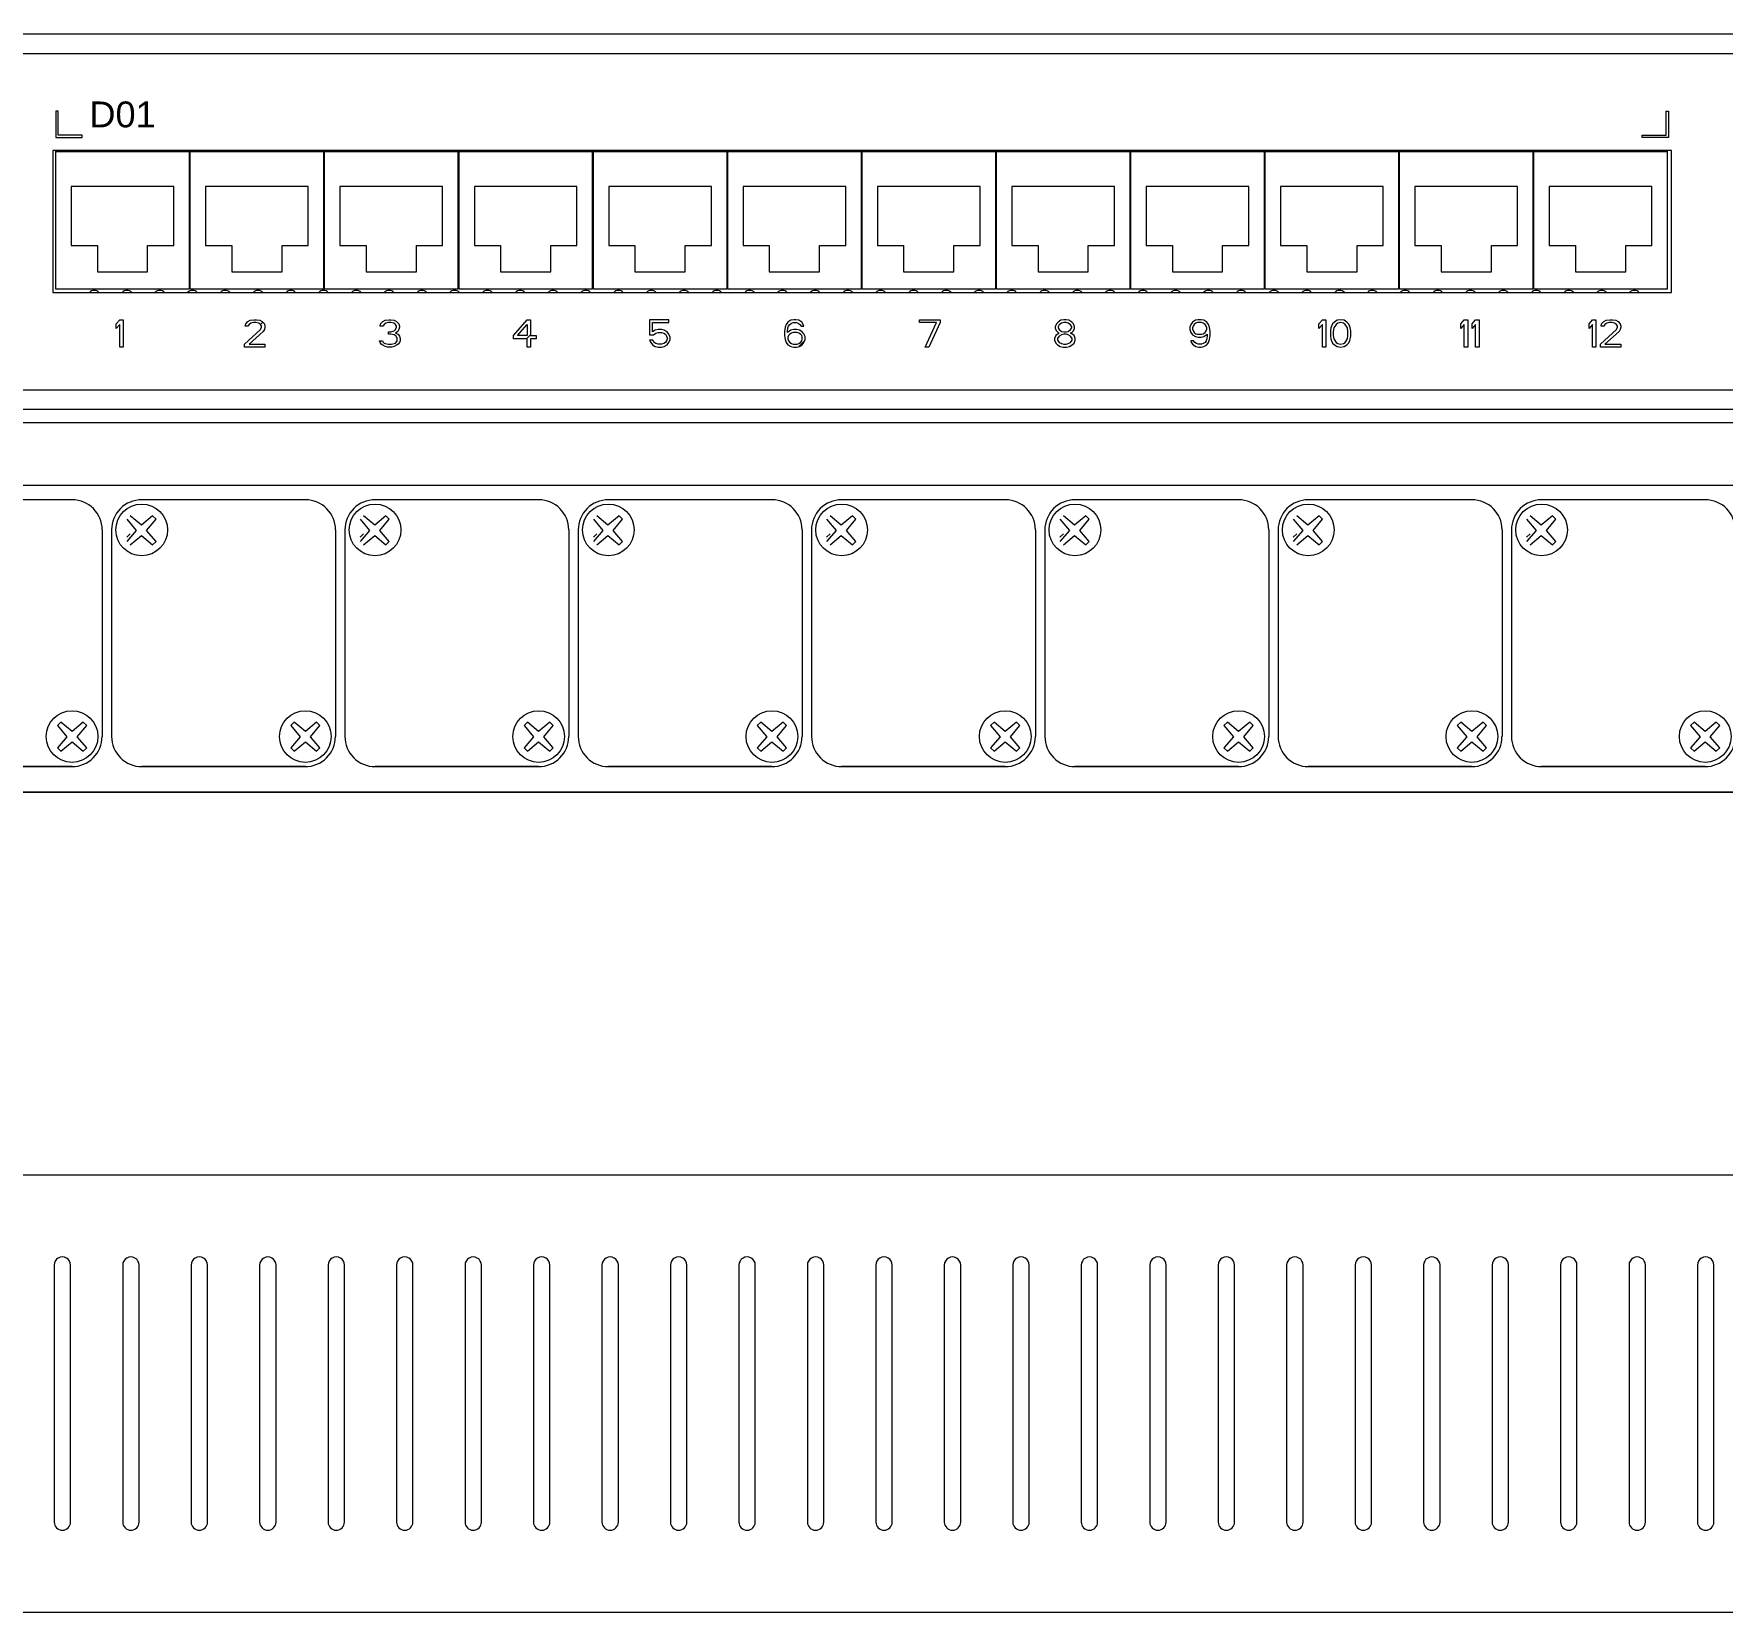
# Model space of a CAD drawing. Header units: millimetres. Extents: x -71336 to -35435, y -26189 to 22712.
# Drawn here: x -57302.9 to -57106.8, y -3200.3 to -3017 of the extents above; entities that cross this region are included whole.
import ezdxf
from ezdxf.enums import TextEntityAlignment as Align

# ---------------------------------------------------------------- set-up
doc = ezdxf.new("R2010")
doc.units = ezdxf.units.MM
doc.set_wipeout_variables(frame=1)
doc.layers.add('SC - Cat - Green - Data', color=84, linetype='Continuous')
doc.layers.add('SC - Equipment', color=7, linetype='Continuous', lineweight=13)
doc.layers.add('SC - Rack Layout - U-guides and centreline', color=5, linetype='Continuous', lineweight=13, plot=False)
doc.styles.add('ARIAL', font='arial.ttf')
doc.styles.add('STYLE1', font='arial.ttf', dxfattribs={"height": 50})

# ---------------------------------------------------------------- blocks, each defined once
blk = doc.blocks.new('*U104')
at = {"layer": 'SC - Rack Layout - U-guides and centreline', "ltscale": 5}
blk.add_lwpolyline([(-300, 0), (300, 0)], dxfattribs=at)
blk = doc.blocks.new('*U105')
at = {"layer": 'SC - Rack Layout - U-guides and centreline', "color": 0, "linetype": 'ByBlock', "lineweight": -2, "transparency": 16777216}
for p in [(0, 88.9), (0, 44.45), (0, 0)]:
    blk.add_blockref('*U104', p, dxfattribs=at)
blk = doc.blocks.new('*U160')
at = {"layer": 'SC - Equipment'}
for p, q in [((-245.364, 50.8), (244.4623, 50.8)), ((-195.7324, 40.3225), (-195.7324, 10.4775)), ((-193.8274, 10.4775), (-193.8274, 40.3225)), ((-187.7822, 40.3225), (-187.7822, 10.4775)), ((-185.8772, 10.4775), (-185.8772, 40.3225)), ((-179.832, 40.3225), (-179.832, 10.4775)), ((-177.927, 10.4775), (-177.927, 40.3225)), ((-171.8818, 40.3225), (-171.8818, 10.4775)), ((-169.9768, 10.4775), (-169.9768, 40.3225)), ((-163.9316, 40.3225), (-163.9316, 10.4775)), ((-162.0266, 10.4775), (-162.0266, 40.3225)), ((-155.9814, 40.3225), (-155.9814, 10.4775)), ((-154.0764, 10.4775), (-154.0764, 40.3225)), ((-148.0312, 40.3225), (-148.0312, 10.4775)), ((-146.1262, 10.4775), (-146.1262, 40.3225)), ((-140.081, 40.3225), (-140.081, 10.4775)), ((-138.176, 10.4775), (-138.176, 40.3225)), ((-132.1308, 40.3225), (-132.1308, 10.4775)), ((-130.2258, 10.4775), (-130.2258, 40.3225)), ((-124.1806, 40.3225), (-124.1806, 10.4775)), ((-122.2756, 10.4775), (-122.2756, 40.3225)), ((-116.2304, 40.3225), (-116.2304, 10.4775)), ((-114.3254, 10.4775), (-114.3254, 40.3225)), ((-108.2802, 40.3225), (-108.2802, 10.4775)), ((-106.3752, 10.4775), (-106.3752, 40.3225)), ((-100.33, 40.3225), (-100.33, 10.4775)), ((-98.425, 10.4775), (-98.425, 40.3225)), ((-92.3798, 40.3225), (-92.3798, 10.4775)), ((-90.4748, 10.4775), (-90.4748, 40.3225)), ((-84.4296, 40.3225), (-84.4296, 10.4775)), ((-82.5246, 10.4775), (-82.5246, 40.3225)), ((-76.4794, 40.3225), (-76.4794, 10.4775)), ((-74.5744, 10.4775), (-74.5744, 40.3225)), ((-68.5292, 40.3225), (-68.5292, 10.4775)), ((-66.6242, 10.4775), (-66.6242, 40.3225)), ((-60.579, 40.3225), (-60.579, 10.4775)), ((-58.674, 10.4775), (-58.674, 40.3225)), ((-52.6288, 40.3225), (-52.6288, 10.4775)), ((-50.7238, 10.4775), (-50.7238, 40.3225)), ((-44.6786, 40.3225), (-44.6786, 10.4775)), ((-42.7736, 10.4775), (-42.7736, 40.3225)), ((-36.7284, 40.3225), (-36.7284, 10.4775)), ((-34.8234, 10.4775), (-34.8234, 40.3225)), ((-28.7782, 40.3225), (-28.7782, 10.4775)), ((-26.8732, 10.4775), (-26.8732, 40.3225)), ((-20.828, 40.3225), (-20.828, 10.4775)), ((-18.923, 10.4775), (-18.923, 40.3225)), ((-12.8778, 40.3225), (-12.8778, 10.4775)), ((-10.9728, 10.4775), (-10.9728, 40.3225)), ((-4.9276, 40.3225), (-4.9276, 10.4775)), ((-3.0226, 10.4775), (-3.0226, 40.3225)), ((-276.352, 0), (276.352, 0))]:
    blk.add_line(p, q, dxfattribs=at)
for centre, start, end in [((-194.7799, 40.3225), 359.999983, 179.999991), ((-186.8297, 40.3225), 359.999983, 179.999991), ((-178.8795, 40.3225), 359.999983, 179.999991), ((-170.9293, 40.3225), 359.999983, 179.999991), ((-162.9791, 40.3225), 359.999983, 179.999991), ((-155.0289, 40.3225), 359.999983, 179.999991), ((-147.0787, 40.3225), 359.999983, 179.999991), ((-139.1285, 40.3225), 359.999983, 179.999991), ((-131.1783, 40.3225), 359.999983, 179.999991), ((-123.2281, 40.3225), 359.999983, 179.999991), ((-115.2779, 40.3225), 359.999983, 179.999991), ((-107.3277, 40.3225), 359.999983, 179.999991), ((-99.3775, 40.3225), 359.999983, 179.999991), ((-91.4273, 40.3225), 359.999983, 179.999991), ((-83.4771, 40.3225), 359.999983, 179.999991), ((-75.5269, 40.3225), 359.999983, 179.999991), ((-67.5767, 40.3225), 359.999983, 179.999991), ((-59.6265, 40.3225), 359.999983, 179.999991), ((-51.6763, 40.3225), 359.999983, 179.999991), ((-43.7261, 40.3225), 359.999983, 179.999991), ((-35.7759, 40.3225), 359.999983, 179.999991), ((-27.8257, 40.3225), 359.999983, 179.999991), ((-19.8755, 40.3225), 359.999983, 179.999991), ((-11.9253, 40.3225), 359.999983, 179.999991), ((-3.9751, 40.3225), 359.999983, 179.999991), ((-194.7799, 10.4775), 179.999991, 359.999983), ((-186.8297, 10.4775), 179.999991, 359.999983), ((-178.8795, 10.4775), 179.999991, 359.999983), ((-170.9293, 10.4775), 179.999991, 359.999983), ((-162.9791, 10.4775), 179.999991, 359.999983), ((-155.0289, 10.4775), 179.999991, 359.999983), ((-147.0787, 10.4775), 179.999991, 359.999983), ((-139.1285, 10.4775), 179.999991, 359.999983), ((-131.1783, 10.4775), 179.999991, 359.999983), ((-123.2281, 10.4775), 179.999991, 359.999983), ((-115.2779, 10.4775), 179.999991, 359.999983), ((-107.3277, 10.4775), 179.999991, 359.999983), ((-99.3775, 10.4775), 179.999991, 359.999983), ((-91.4273, 10.4775), 179.999991, 359.999983), ((-83.4771, 10.4775), 179.999991, 359.999983), ((-75.5269, 10.4775), 179.999991, 359.999983), ((-67.5767, 10.4775), 179.999991, 359.999983), ((-59.6265, 10.4775), 179.999991, 359.999983), ((-51.6763, 10.4775), 179.999991, 359.999983), ((-43.7261, 10.4775), 179.999991, 359.999983), ((-35.7759, 10.4775), 179.999991, 359.999983), ((-27.8257, 10.4775), 179.999991, 359.999983), ((-19.8755, 10.4775), 179.999991, 359.999983), ((-11.9253, 10.4775), 179.999991, 359.999983), ((-3.9751, 10.4775), 179.999991, 359.999983)]:
    blk.add_arc(centre, 0.9525, start, end, dxfattribs=at)
at = {"ltscale": 5, "style": 'ARIAL', "flags": 1}
blk.add_attdef('UNITS', (470.5, 46), '', height=9.74, dxfattribs=at)
blk = doc.blocks.new('PATCH PANEL - RJ45 24')
at = {"layer": 'SC - Equipment'}
for p, q in [((-219.44, 43.63), (219.44, 43.63)), ((-219.44, 41.35), (219.44, 41.35)), ((-195.08, 34.63), (-195.08, 31.58)), ((-194.83, 34.63), (-195.08, 34.63)), ((-194.83, 31.84), (-194.83, 34.63)), ((-8.12, 31.84), (-8.12, 34.63)), ((-8.12, 34.63), (-7.86, 34.63)), ((-7.86, 34.63), (-7.86, 31.58)), ((-195.08, 31.58), (-192.04, 31.58)), ((-192.04, 31.84), (-194.83, 31.84)), ((-192.04, 31.58), (-192.04, 31.84)), ((-10.91, 31.58), (-10.91, 31.84)), ((-10.91, 31.84), (-8.12, 31.84)), ((-7.86, 31.58), (-10.91, 31.58)), ((-195.46, 30.06), (-195.46, 13.57)), ((-7.48, 30.06), (-195.46, 30.06)), ((-195.08, 13.95), (-195.08, 30.06)), ((-179.61, 29.93), (-195.08, 29.93)), ((-179.61, 30.06), (-179.61, 13.95)), ((-179.48, 13.95), (-179.48, 30.06)), ((-164.01, 29.93), (-179.48, 29.93)), ((-164.01, 30.06), (-164.01, 13.95)), ((-163.88, 13.95), (-163.88, 30.06)), ((-148.41, 29.93), (-163.88, 29.93)), ((-148.41, 30.06), (-148.41, 13.95)), ((-148.28, 13.95), (-148.28, 30.06)), ((-132.8, 29.93), (-148.28, 29.93)), ((-132.8, 30.06), (-132.8, 13.95)), ((-132.68, 13.95), (-132.68, 30.06)), ((-117.2, 29.93), (-132.68, 29.93)), ((-117.2, 30.06), (-117.2, 13.95)), ((-117.08, 13.95), (-117.08, 30.06)), ((-101.6, 29.93), (-117.08, 29.93)), ((-101.6, 30.06), (-101.6, 13.95)), ((-101.47, 13.95), (-101.47, 30.06)), ((-86, 29.93), (-101.47, 29.93)), ((-86, 30.06), (-86, 13.95)), ((-85.87, 13.95), (-85.87, 30.06)), ((-70.4, 29.93), (-85.87, 29.93)), ((-70.4, 30.06), (-70.4, 13.95)), ((-70.27, 13.95), (-70.27, 30.06)), ((-54.8, 29.93), (-70.27, 29.93)), ((-54.8, 30.06), (-54.8, 13.95)), ((-54.67, 13.95), (-54.67, 30.06)), ((-39.19, 29.93), (-54.67, 29.93)), ((-39.19, 30.06), (-39.19, 13.95)), ((-39.07, 13.95), (-39.07, 30.06)), ((-23.59, 29.93), (-39.07, 29.93)), ((-23.59, 30.06), (-23.59, 13.95)), ((-23.47, 13.95), (-23.47, 30.06)), ((-7.99, 29.93), (-23.47, 29.93)), ((-7.99, 30.06), (-7.99, 13.95)), ((-7.48, 13.57), (-7.48, 30.06)), ((-193.31, 25.88), (-193.31, 19.03)), ((-181.38, 25.88), (-193.31, 25.88)), ((-181.38, 19.03), (-181.38, 25.88)), ((-177.71, 25.88), (-177.71, 19.03)), ((-165.78, 25.88), (-177.71, 25.88)), ((-165.78, 19.03), (-165.78, 25.88)), ((-162.1, 25.88), (-162.1, 19.03)), ((-150.18, 25.88), (-162.1, 25.88)), ((-150.18, 19.03), (-150.18, 25.88)), ((-146.5, 25.88), (-146.5, 19.03)), ((-134.58, 25.88), (-146.5, 25.88)), ((-134.58, 19.03), (-134.58, 25.88)), ((-130.9, 25.88), (-130.9, 19.03)), ((-118.98, 25.88), (-130.9, 25.88)), ((-118.98, 19.03), (-118.98, 25.88)), ((-115.3, 25.88), (-115.3, 19.03)), ((-103.38, 25.88), (-115.3, 25.88)), ((-103.38, 19.03), (-103.38, 25.88)), ((-99.7, 25.88), (-99.7, 19.03)), ((-87.77, 25.88), (-99.7, 25.88)), ((-87.77, 19.03), (-87.77, 25.88)), ((-84.1, 25.88), (-84.1, 19.03)), ((-72.17, 25.88), (-84.1, 25.88)), ((-72.17, 19.03), (-72.17, 25.88)), ((-68.49, 25.88), (-68.49, 19.03)), ((-56.57, 25.88), (-68.49, 25.88)), ((-56.57, 19.03), (-56.57, 25.88)), ((-52.89, 25.88), (-52.89, 19.03)), ((-40.97, 25.88), (-52.89, 25.88)), ((-40.97, 19.03), (-40.97, 25.88)), ((-37.29, 25.88), (-37.29, 19.03)), ((-25.37, 25.88), (-37.29, 25.88)), ((-25.37, 19.03), (-25.37, 25.88)), ((-21.69, 25.88), (-21.69, 19.03)), ((-9.77, 25.88), (-21.69, 25.88)), ((-9.77, 19.03), (-9.77, 25.88)), ((-193.31, 19.03), (-190.26, 19.03)), ((-190.26, 19.03), (-190.26, 15.98)), ((-184.43, 15.98), (-184.43, 19.03)), ((-184.43, 19.03), (-181.38, 19.03)), ((-177.71, 19.03), (-174.66, 19.03)), ((-174.66, 19.03), (-174.66, 15.98)), ((-168.83, 15.98), (-168.83, 19.03)), ((-168.83, 19.03), (-165.78, 19.03)), ((-162.1, 19.03), (-159.06, 19.03)), ((-159.06, 19.03), (-159.06, 15.98)), ((-153.23, 15.98), (-153.23, 19.03)), ((-153.23, 19.03), (-150.18, 19.03)), ((-146.5, 19.03), (-143.46, 19.03)), ((-143.46, 19.03), (-143.46, 15.98)), ((-137.62, 15.98), (-137.62, 19.03)), ((-137.62, 19.03), (-134.58, 19.03)), ((-130.9, 19.03), (-127.86, 19.03)), ((-127.86, 19.03), (-127.86, 15.98)), ((-122.02, 15.98), (-122.02, 19.03)), ((-122.02, 19.03), (-118.98, 19.03)), ((-115.3, 19.03), (-112.26, 19.03)), ((-112.26, 19.03), (-112.26, 15.98)), ((-106.42, 15.98), (-106.42, 19.03)), ((-106.42, 19.03), (-103.38, 19.03)), ((-99.7, 19.03), (-96.65, 19.03)), ((-96.65, 19.03), (-96.65, 15.98)), ((-90.82, 15.98), (-90.82, 19.03)), ((-90.82, 19.03), (-87.77, 19.03)), ((-84.1, 19.03), (-81.05, 19.03)), ((-81.05, 19.03), (-81.05, 15.98)), ((-75.22, 15.98), (-75.22, 19.03)), ((-75.22, 19.03), (-72.17, 19.03)), ((-68.49, 19.03), (-65.45, 19.03)), ((-65.45, 19.03), (-65.45, 15.98)), ((-59.62, 15.98), (-59.62, 19.03)), ((-59.62, 19.03), (-56.57, 19.03)), ((-52.89, 19.03), (-49.85, 19.03)), ((-49.85, 19.03), (-49.85, 15.98)), ((-44.01, 15.98), (-44.01, 19.03)), ((-44.01, 19.03), (-40.97, 19.03)), ((-37.29, 19.03), (-34.25, 19.03)), ((-34.25, 19.03), (-34.25, 15.98)), ((-28.41, 15.98), (-28.41, 19.03)), ((-28.41, 19.03), (-25.37, 19.03)), ((-21.69, 19.03), (-18.65, 19.03)), ((-18.65, 19.03), (-18.65, 15.98)), ((-12.81, 15.98), (-12.81, 19.03)), ((-12.81, 19.03), (-9.77, 19.03)), ((-190.26, 15.98), (-184.43, 15.98)), ((-174.66, 15.98), (-168.83, 15.98)), ((-159.06, 15.98), (-153.23, 15.98)), ((-143.46, 15.98), (-137.62, 15.98)), ((-127.86, 15.98), (-122.02, 15.98)), ((-112.26, 15.98), (-106.42, 15.98)), ((-96.65, 15.98), (-90.82, 15.98)), ((-81.05, 15.98), (-75.22, 15.98)), ((-65.45, 15.98), (-59.62, 15.98)), ((-49.85, 15.98), (-44.01, 15.98)), ((-34.25, 15.98), (-28.41, 15.98)), ((-18.65, 15.98), (-12.81, 15.98)), ((-179.61, 13.95), (-195.08, 13.95)), ((-164.01, 13.95), (-179.48, 13.95)), ((-148.41, 13.95), (-163.88, 13.95)), ((-132.8, 13.95), (-148.28, 13.95)), ((-117.2, 13.95), (-132.68, 13.95)), ((-101.6, 13.95), (-117.08, 13.95)), ((-86, 13.95), (-101.47, 13.95)), ((-70.4, 13.95), (-85.87, 13.95)), ((-54.8, 13.95), (-70.27, 13.95)), ((-39.19, 13.95), (-54.67, 13.95)), ((-23.59, 13.95), (-39.07, 13.95)), ((-7.99, 13.95), (-23.47, 13.95)), ((-195.46, 13.57), (-7.48, 13.57)), ((-188.07, 9.94), (-187.68, 10.41)), ((-188.07, 9.4), (-188.07, 9.94)), ((-187.68, 9.87), (-188.07, 9.4)), ((-187.68, 10.41), (-187.28, 10.41)), ((-187.68, 7.24), (-187.68, 9.87)), ((-187.28, 10.41), (-187.28, 7.24)), ((-173.12, 9.67), (-173.05, 9.94)), ((-173.05, 9.94), (-172.79, 10.21)), ((-172.79, 10.21), (-172.53, 10.35)), ((-172.66, 9.87), (-172.79, 9.67)), ((-172.46, 10.01), (-172.66, 9.87)), ((-172.53, 10.35), (-172.06, 10.41)), ((-172.13, 10.08), (-172.46, 10.01)), ((-171.87, 10.08), (-172.13, 10.08)), ((-172.06, 10.41), (-171.8, 10.41)), ((-171.54, 10.01), (-171.87, 10.08)), ((-171.8, 10.41), (-171.4, 10.35)), ((-171.34, 9.87), (-171.54, 10.01)), ((-171.4, 10.35), (-171.14, 10.21)), ((-171.21, 9.67), (-171.34, 9.87)), ((-171.32, 9.85), (-171.05, 10.12)), ((-171.14, 10.21), (-170.87, 9.94)), ((-170.87, 9.94), (-170.81, 9.67)), ((-157.44, 9.67), (-157.38, 9.94)), ((-157.38, 9.94), (-157.11, 10.21)), ((-157.11, 10.21), (-156.85, 10.35)), ((-156.98, 9.87), (-157.11, 9.67)), ((-156.78, 10.01), (-156.98, 9.87)), ((-156.85, 10.35), (-156.39, 10.41)), ((-156.45, 10.08), (-156.78, 10.01)), ((-156.19, 10.08), (-156.45, 10.08)), ((-156.39, 10.41), (-156.25, 10.41)), ((-156.25, 10.41), (-155.79, 10.35)), ((-155.86, 10.01), (-156.19, 10.08)), ((-155.66, 9.87), (-155.86, 10.01)), ((-155.79, 10.35), (-155.53, 10.21)), ((-155.53, 9.67), (-155.66, 9.87)), ((-155.53, 10.21), (-155.26, 9.94)), ((-155.26, 9.94), (-155.2, 9.67)), ((-141.96, 8.59), (-140.38, 10.41)), ((-141.5, 8.59), (-140.38, 9.87)), ((-140.38, 10.41), (-139.98, 10.41)), ((-140.38, 9.87), (-140.38, 8.59)), ((-139.98, 10.41), (-139.98, 8.59)), ((-126.15, 10.41), (-126.15, 8.66)), ((-123.91, 10.41), (-126.15, 10.41)), ((-125.82, 9), (-125.82, 10.08)), ((-125.82, 10.08), (-123.91, 10.08)), ((-123.91, 10.08), (-123.91, 10.41)), ((-110.28, 9.87), (-110.41, 9.54)), ((-110.08, 10.14), (-110.28, 9.87)), ((-109.75, 10.35), (-110.08, 10.14)), ((-110.01, 9.67), (-109.88, 9.87)), ((-109.88, 9.87), (-109.68, 10.01)), ((-109.42, 10.41), (-109.75, 10.35)), ((-109.68, 10.01), (-109.49, 10.08)), ((-109.49, 10.08), (-109.09, 10.08)), ((-109.16, 10.41), (-109.42, 10.41)), ((-108.82, 10.35), (-109.16, 10.41)), ((-109.09, 10.08), (-108.89, 10.01)), ((-108.89, 10.01), (-108.69, 9.87)), ((-108.49, 10.14), (-108.82, 10.35)), ((-108.69, 9.87), (-108.56, 9.67)), ((-108.3, 9.87), (-108.49, 10.14)), ((-108.23, 9.67), (-108.3, 9.87)), ((-94.8, 10.08), (-94.8, 10.41)), ((-94.8, 10.41), (-92.42, 10.41)), ((-92.82, 10.08), (-94.8, 10.08)), ((-94.14, 7.24), (-92.82, 10.08)), ((-92.42, 10.08), (-93.74, 7.24)), ((-92.42, 10.41), (-92.42, 10.08)), ((-78.92, 9.94), (-79.05, 9.6)), ((-78.72, 10.14), (-78.92, 9.94)), ((-78.39, 10.35), (-78.72, 10.14)), ((-78.59, 9.81), (-78.72, 9.6)), ((-78.33, 10.01), (-78.59, 9.81)), ((-78.06, 10.41), (-78.39, 10.35)), ((-78.06, 10.08), (-78.33, 10.01)), ((-77.8, 10.41), (-78.06, 10.41)), ((-77.8, 10.08), (-78.06, 10.08)), ((-77.47, 10.35), (-77.8, 10.41)), ((-77.54, 10.01), (-77.8, 10.08)), ((-77.27, 9.81), (-77.54, 10.01)), ((-77.14, 10.14), (-77.47, 10.35)), ((-77.14, 9.6), (-77.27, 9.81)), ((-76.94, 9.94), (-77.14, 10.14)), ((-76.81, 9.6), (-76.94, 9.94)), ((-63.31, 9.87), (-63.44, 9.54)), ((-63.11, 10.14), (-63.31, 9.87)), ((-62.78, 10.35), (-63.11, 10.14)), ((-62.91, 9.87), (-63.05, 9.67)), ((-62.72, 10.01), (-62.91, 9.87)), ((-62.45, 10.41), (-62.78, 10.35)), ((-62.52, 10.08), (-62.72, 10.01)), ((-62.06, 10.08), (-62.52, 10.08)), ((-62.12, 10.41), (-62.45, 10.41)), ((-61.79, 10.35), (-62.12, 10.41)), ((-61.86, 10.01), (-62.06, 10.08)), ((-61.66, 9.87), (-61.86, 10.01)), ((-61.46, 10.14), (-61.79, 10.35)), ((-61.53, 9.67), (-61.66, 9.87)), ((-61.26, 9.87), (-61.46, 10.14)), ((-61.13, 9.54), (-61.26, 9.87)), ((-48.43, 9.94), (-48.03, 10.41)), ((-48.43, 9.4), (-48.43, 9.94)), ((-48.03, 9.87), (-48.43, 9.4)), ((-48.03, 10.41), (-47.63, 10.41)), ((-48.03, 7.24), (-48.03, 9.87)), ((-47.63, 10.41), (-47.63, 7.24)), ((-46.84, 9.94), (-46.97, 9.67)), ((-46.64, 10.14), (-46.84, 9.94)), ((-46.44, 9.87), (-46.71, 9.47)), ((-46.31, 10.35), (-46.64, 10.14)), ((-46.25, 10.01), (-46.44, 9.87)), ((-45.92, 10.41), (-46.31, 10.35)), ((-45.92, 10.08), (-46.25, 10.01)), ((-45.52, 10.35), (-45.92, 10.41)), ((-45.59, 10.01), (-45.92, 10.08)), ((-45.39, 9.87), (-45.59, 10.01)), ((-45.19, 10.14), (-45.52, 10.35)), ((-45.12, 9.47), (-45.39, 9.87)), ((-44.99, 9.94), (-45.19, 10.14)), ((-44.86, 9.67), (-44.99, 9.94)), ((-31.96, 9.94), (-31.56, 10.41)), ((-31.96, 9.4), (-31.96, 9.94)), ((-31.56, 9.87), (-31.96, 9.4)), ((-31.56, 10.41), (-31.16, 10.41)), ((-31.56, 7.24), (-31.56, 9.87)), ((-31.16, 10.41), (-31.16, 7.24)), ((-30.63, 9.94), (-30.24, 10.41)), ((-30.63, 9.4), (-30.63, 9.94)), ((-30.24, 9.87), (-30.63, 9.4)), ((-30.24, 10.41), (-29.84, 10.41)), ((-30.24, 7.24), (-30.24, 9.87)), ((-29.84, 10.41), (-29.84, 7.24)), ((-17.07, 9.94), (-16.67, 10.41)), ((-17.07, 9.4), (-17.07, 9.94)), ((-16.67, 9.87), (-17.07, 9.4)), ((-16.67, 10.41), (-16.28, 10.41)), ((-16.67, 7.24), (-16.67, 9.87)), ((-16.28, 10.41), (-16.28, 7.24)), ((-15.68, 9.67), (-15.62, 9.94)), ((-15.62, 9.94), (-15.35, 10.21)), ((-15.35, 10.21), (-15.09, 10.35)), ((-15.22, 9.87), (-15.35, 9.67)), ((-15.02, 10.01), (-15.22, 9.87)), ((-15.09, 10.35), (-14.63, 10.41)), ((-14.69, 10.08), (-15.02, 10.01)), ((-14.43, 10.08), (-14.69, 10.08)), ((-14.63, 10.41), (-14.36, 10.41)), ((-14.1, 10.01), (-14.43, 10.08)), ((-14.36, 10.41), (-13.97, 10.35)), ((-13.9, 9.87), (-14.1, 10.01)), ((-13.97, 10.35), (-13.7, 10.21)), ((-13.77, 9.67), (-13.9, 9.87)), ((-13.7, 10.21), (-13.44, 9.94)), ((-13.44, 9.94), (-13.37, 9.67)), ((-173.19, 7.58), (-171.34, 9.27)), ((-172.79, 9.67), (-173.12, 9.67)), ((-171.01, 9.06), (-172.66, 7.58)), ((-171.34, 9.27), (-171.21, 9.54)), ((-171.21, 9.54), (-171.21, 9.67)), ((-170.87, 9.27), (-171.01, 9.06)), ((-170.81, 9.54), (-170.87, 9.27)), ((-170.81, 9.67), (-170.81, 9.54)), ((-157.44, 7.78), (-157.51, 7.98)), ((-157.51, 7.98), (-157.18, 7.98)), ((-157.11, 9.67), (-157.44, 9.67)), ((-157.18, 7.98), (-157.11, 7.85)), ((-157.11, 7.85), (-156.98, 7.71)), ((-156.45, 8.73), (-156.45, 9)), ((-156.45, 9), (-156.19, 9)), ((-156.19, 8.73), (-156.45, 8.73)), ((-156.19, 9), (-155.79, 9.13)), ((-155.79, 8.66), (-156.19, 8.73)), ((-155.79, 9.13), (-155.66, 9.27)), ((-155.59, 8.52), (-155.79, 8.66)), ((-155.66, 9.27), (-155.53, 9.54)), ((-155.4, 9.06), (-155.66, 8.86)), ((-155.66, 8.86), (-155.33, 8.73)), ((-155.66, 7.71), (-155.53, 7.85)), ((-155.46, 8.25), (-155.59, 8.52)), ((-155.53, 9.54), (-155.53, 9.67)), ((-155.53, 7.85), (-155.46, 7.98)), ((-155.46, 7.98), (-155.46, 8.25)), ((-155.26, 9.27), (-155.4, 9.06)), ((-155.33, 8.73), (-155.2, 8.52)), ((-155.2, 9.54), (-155.26, 9.27)), ((-155.2, 9.67), (-155.2, 9.54)), ((-155.2, 8.52), (-155.13, 8.25)), ((-155.13, 7.98), (-155.2, 7.78)), ((-155.13, 8.25), (-155.13, 7.98)), ((-141.96, 8.19), (-141.96, 8.59)), ((-140.38, 8.19), (-141.96, 8.19)), ((-140.38, 8.59), (-141.5, 8.59)), ((-140.46, 8.19), (-139.98, 8.66)), ((-140.38, 7.24), (-140.38, 8.19)), ((-139.98, 8.59), (-139.32, 8.59)), ((-139.98, 8.19), (-139.98, 7.24)), ((-139.32, 8.19), (-139.98, 8.19)), ((-139.32, 8.59), (-139.32, 8.19)), ((-126.15, 8.66), (-125.69, 8.66)), ((-126.15, 8.05), (-126.02, 7.78)), ((-125.76, 8.05), (-126.15, 8.05)), ((-125.49, 9.2), (-125.82, 9)), ((-125.63, 7.78), (-125.76, 8.05)), ((-125.69, 8.66), (-125.43, 8.86)), ((-125.16, 9.27), (-125.49, 9.2)), ((-125.43, 8.86), (-125.16, 8.93)), ((-124.77, 9.27), (-125.16, 9.27)), ((-125.16, 8.93), (-124.77, 8.93)), ((-124.44, 9.2), (-124.77, 9.27)), ((-124.77, 8.93), (-124.5, 8.86)), ((-124.5, 8.86), (-124.3, 8.73)), ((-124.11, 9), (-124.44, 9.2)), ((-124.3, 8.73), (-124.17, 8.52)), ((-124.17, 7.98), (-124.3, 7.78)), ((-124.17, 8.52), (-124.11, 8.32)), ((-124.11, 8.19), (-124.17, 7.98)), ((-123.91, 8.73), (-124.11, 9)), ((-124.11, 8.32), (-124.11, 8.19)), ((-123.78, 8.39), (-123.91, 8.73)), ((-123.91, 7.78), (-123.78, 8.12)), ((-123.78, 8.12), (-123.78, 8.39)), ((-110.41, 9.54), (-110.48, 9.06)), ((-110.48, 9.06), (-110.48, 8.59)), ((-110.48, 8.59), (-110.41, 8.12)), ((-110.41, 8.12), (-110.28, 7.78)), ((-110.15, 9.06), (-110.08, 9.47)), ((-109.75, 9.2), (-110.15, 8.93)), ((-110.15, 8.93), (-110.15, 9.06)), ((-110.08, 9.47), (-110.01, 9.67)), ((-110.01, 8.59), (-110.08, 8.39)), ((-110.08, 8.39), (-110.08, 8.19)), ((-110.08, 8.19), (-110.01, 7.98)), ((-109.88, 8.73), (-110.01, 8.59)), ((-110.01, 7.98), (-109.88, 7.78)), ((-109.68, 8.86), (-109.88, 8.73)), ((-109.42, 9.27), (-109.75, 9.2)), ((-109.49, 8.93), (-109.68, 8.86)), ((-109.02, 8.93), (-109.49, 8.93)), ((-109.09, 9.27), (-109.42, 9.27)), ((-108.76, 9.2), (-109.09, 9.27)), ((-108.82, 8.86), (-109.02, 8.93)), ((-108.63, 8.73), (-108.82, 8.86)), ((-108.82, 7.3), (-108.16, 7.96)), ((-108.43, 9), (-108.76, 9.2)), ((-108.49, 8.59), (-108.63, 8.73)), ((-108.63, 7.78), (-108.49, 7.98)), ((-108.56, 9.67), (-108.23, 9.67)), ((-108.43, 8.39), (-108.49, 8.59)), ((-108.49, 7.98), (-108.43, 8.19)), ((-108.23, 8.79), (-108.43, 9)), ((-108.43, 8.19), (-108.43, 8.39)), ((-108.1, 8.46), (-108.23, 8.79)), ((-108.23, 7.78), (-108.1, 8.12)), ((-108.1, 8.12), (-108.1, 8.46)), ((-78.99, 8.59), (-79.12, 8.25)), ((-79.12, 8.25), (-79.12, 8.05)), ((-79.12, 8.05), (-78.99, 7.71)), ((-79.05, 9.6), (-79.05, 9.4)), ((-79.05, 9.4), (-78.92, 9.13)), ((-78.72, 8.79), (-78.99, 8.59)), ((-78.92, 9.13), (-78.72, 8.93)), ((-78.59, 8.52), (-78.79, 8.25)), ((-78.79, 8.25), (-78.79, 8.05)), ((-78.79, 8.05), (-78.59, 7.78)), ((-78.72, 9.6), (-78.72, 9.47)), ((-78.72, 9.47), (-78.59, 9.27)), ((-78.72, 8.93), (-78.59, 8.86)), ((-78.59, 8.86), (-78.72, 8.79)), ((-78.59, 9.27), (-78.33, 9.06)), ((-78.33, 8.66), (-78.59, 8.52)), ((-78.33, 9.06), (-78.06, 9)), ((-78.06, 8.73), (-78.33, 8.66)), ((-78.06, 9), (-77.8, 9)), ((-77.8, 8.73), (-78.06, 8.73)), ((-77.8, 9), (-77.54, 9.06)), ((-77.54, 8.66), (-77.8, 8.73)), ((-77.54, 9.06), (-77.27, 9.27)), ((-77.27, 8.52), (-77.54, 8.66)), ((-77.27, 9.27), (-77.14, 9.47)), ((-77.27, 8.86), (-77.14, 8.93)), ((-77.14, 8.79), (-77.27, 8.86)), ((-77.07, 8.25), (-77.27, 8.52)), ((-77.27, 7.78), (-77.07, 8.05)), ((-77.14, 9.47), (-77.14, 9.6)), ((-77.14, 8.93), (-76.94, 9.13)), ((-76.87, 8.59), (-77.14, 8.79)), ((-77.07, 8.05), (-77.07, 8.25)), ((-76.94, 9.13), (-76.81, 9.4)), ((-76.74, 8.25), (-76.87, 8.59)), ((-76.87, 7.71), (-76.74, 8.05)), ((-76.81, 9.4), (-76.81, 9.6)), ((-76.74, 8.05), (-76.74, 8.25)), ((-63.44, 9.54), (-63.44, 9.27)), ((-63.44, 9.27), (-63.31, 8.93)), ((-63.31, 8.93), (-63.11, 8.66)), ((-63.31, 7.98), (-63.25, 7.78)), ((-62.98, 7.98), (-63.31, 7.98)), ((-63.05, 9.67), (-63.11, 9.47)), ((-63.11, 9.47), (-63.11, 9.33)), ((-63.11, 9.33), (-63.05, 9.13)), ((-63.11, 8.66), (-62.78, 8.46)), ((-63.05, 9.13), (-62.91, 8.93)), ((-62.85, 7.78), (-62.98, 7.98)), ((-62.91, 8.93), (-62.72, 8.79)), ((-62.78, 8.46), (-62.45, 8.39)), ((-62.72, 8.79), (-62.52, 8.73)), ((-62.52, 8.73), (-62.06, 8.73)), ((-62.45, 8.39), (-62.12, 8.39)), ((-62.12, 8.39), (-61.79, 8.46)), ((-62.06, 8.73), (-61.86, 8.79)), ((-61.86, 8.79), (-61.66, 8.93)), ((-61.79, 8.46), (-61.4, 8.73)), ((-61.66, 8.93), (-61.53, 9.13)), ((-61.53, 7.98), (-61.66, 7.78)), ((-61.46, 9.47), (-61.53, 9.67)), ((-61.53, 9.13), (-61.46, 9.33)), ((-61.46, 8.19), (-61.53, 7.98)), ((-61.46, 9.33), (-61.46, 9.47)), ((-61.4, 8.59), (-61.46, 8.19)), ((-61.4, 8.73), (-61.4, 8.59)), ((-61.26, 7.78), (-61.13, 8.12)), ((-61.06, 9.06), (-61.13, 9.54)), ((-61.13, 8.12), (-61.06, 8.59)), ((-61.06, 8.59), (-61.06, 9.06)), ((-47.04, 9.47), (-47.1, 9.13)), ((-47.1, 9.13), (-47.1, 8.52)), ((-47.1, 8.52), (-47.04, 8.19)), ((-46.97, 9.67), (-47.04, 9.47)), ((-47.04, 8.19), (-46.97, 7.98)), ((-46.97, 7.98), (-46.84, 7.71)), ((-46.71, 9.47), (-46.77, 9.06)), ((-46.77, 9.06), (-46.77, 8.59)), ((-46.77, 8.59), (-46.71, 8.19)), ((-46.71, 8.19), (-46.44, 7.78)), ((-45.39, 7.78), (-45.12, 8.19)), ((-45.06, 9.06), (-45.12, 9.47)), ((-45.12, 8.19), (-45.06, 8.59)), ((-45.06, 8.59), (-45.06, 9.06)), ((-44.99, 7.71), (-44.86, 7.98)), ((-44.79, 9.47), (-44.86, 9.67)), ((-44.86, 7.98), (-44.79, 8.19)), ((-44.73, 9.13), (-44.79, 9.47)), ((-44.79, 8.19), (-44.73, 8.52)), ((-44.73, 8.52), (-44.73, 9.13)), ((-15.75, 7.58), (-13.9, 9.27)), ((-15.35, 9.67), (-15.68, 9.67)), ((-13.57, 9.06), (-15.22, 7.58)), ((-13.9, 9.27), (-13.77, 9.54)), ((-13.77, 9.54), (-13.77, 9.67)), ((-13.44, 9.27), (-13.57, 9.06)), ((-13.37, 9.54), (-13.44, 9.27)), ((-13.37, 9.67), (-13.37, 9.54)), ((-187.28, 7.24), (-187.68, 7.24)), ((-173.19, 7.24), (-173.19, 7.58)), ((-170.81, 7.24), (-173.19, 7.24)), ((-172.66, 7.58), (-170.81, 7.58)), ((-170.81, 7.58), (-170.81, 7.24)), ((-157.31, 7.58), (-157.44, 7.78)), ((-157.11, 7.45), (-157.31, 7.58)), ((-156.85, 7.31), (-157.11, 7.45)), ((-156.98, 7.71), (-156.85, 7.65)), ((-156.85, 7.65), (-156.52, 7.58)), ((-156.58, 7.24), (-156.85, 7.31)), ((-156.06, 7.24), (-156.58, 7.24)), ((-156.52, 7.58), (-156.12, 7.58)), ((-156.12, 7.58), (-155.79, 7.65)), ((-155.79, 7.31), (-156.06, 7.24)), ((-155.79, 7.65), (-155.66, 7.71)), ((-155.53, 7.45), (-155.79, 7.31)), ((-155.33, 7.58), (-155.53, 7.45)), ((-155.2, 7.78), (-155.33, 7.58)), ((-139.98, 7.24), (-140.38, 7.24)), ((-126.02, 7.78), (-125.82, 7.51)), ((-125.82, 7.51), (-125.49, 7.31)), ((-125.43, 7.65), (-125.63, 7.78)), ((-125.49, 7.31), (-125.16, 7.24)), ((-125.16, 7.58), (-125.43, 7.65)), ((-124.77, 7.58), (-125.16, 7.58)), ((-125.16, 7.24), (-124.77, 7.24)), ((-124.5, 7.65), (-124.77, 7.58)), ((-124.77, 7.24), (-124.44, 7.31)), ((-124.3, 7.78), (-124.5, 7.65)), ((-124.44, 7.31), (-124.11, 7.51)), ((-124.11, 7.51), (-123.91, 7.78)), ((-110.28, 7.78), (-110.08, 7.51)), ((-110.08, 7.51), (-109.75, 7.31)), ((-109.88, 7.78), (-109.68, 7.65)), ((-109.75, 7.31), (-109.42, 7.24)), ((-109.68, 7.65), (-109.49, 7.58)), ((-109.49, 7.58), (-109.02, 7.58)), ((-109.42, 7.24), (-109.09, 7.24)), ((-109.09, 7.24), (-108.76, 7.31)), ((-109.02, 7.58), (-108.82, 7.65)), ((-108.82, 7.65), (-108.63, 7.78)), ((-108.76, 7.31), (-108.43, 7.51)), ((-108.43, 7.51), (-108.23, 7.78)), ((-93.74, 7.24), (-94.14, 7.24)), ((-78.99, 7.71), (-78.79, 7.51)), ((-78.79, 7.51), (-78.46, 7.31)), ((-78.59, 7.78), (-78.33, 7.65)), ((-78.46, 7.31), (-78.13, 7.24)), ((-78.33, 7.65), (-78.06, 7.58)), ((-78.13, 7.24), (-77.73, 7.24)), ((-78.06, 7.58), (-77.8, 7.58)), ((-77.8, 7.58), (-77.54, 7.65)), ((-77.73, 7.24), (-77.4, 7.31)), ((-77.54, 7.65), (-77.27, 7.78)), ((-77.4, 7.31), (-77.07, 7.51)), ((-77.07, 7.51), (-76.87, 7.71)), ((-63.25, 7.78), (-63.05, 7.51)), ((-63.05, 7.51), (-62.72, 7.31)), ((-62.65, 7.65), (-62.85, 7.78)), ((-62.72, 7.31), (-62.39, 7.24)), ((-62.45, 7.58), (-62.65, 7.65)), ((-62.06, 7.58), (-62.45, 7.58)), ((-62.39, 7.24), (-62.12, 7.24)), ((-62.12, 7.24), (-61.79, 7.31)), ((-61.86, 7.65), (-62.06, 7.58)), ((-61.66, 7.78), (-61.86, 7.65)), ((-61.79, 7.31), (-61.46, 7.51)), ((-61.46, 7.51), (-61.26, 7.78)), ((-47.63, 7.24), (-48.03, 7.24)), ((-46.84, 7.71), (-46.64, 7.51)), ((-46.64, 7.51), (-46.31, 7.31)), ((-46.44, 7.78), (-46.25, 7.65)), ((-46.31, 7.31), (-45.92, 7.24)), ((-46.25, 7.65), (-45.92, 7.58)), ((-45.92, 7.58), (-45.59, 7.65)), ((-45.92, 7.24), (-45.52, 7.31)), ((-45.59, 7.65), (-45.39, 7.78)), ((-45.52, 7.31), (-45.19, 7.51)), ((-45.19, 7.51), (-44.99, 7.71)), ((-31.16, 7.24), (-31.56, 7.24)), ((-29.84, 7.24), (-30.24, 7.24)), ((-16.28, 7.24), (-16.67, 7.24)), ((-15.75, 7.24), (-15.75, 7.58)), ((-13.37, 7.24), (-15.75, 7.24)), ((-15.22, 7.58), (-13.37, 7.58)), ((-13.37, 7.58), (-13.37, 7.24)), ((-219.44, 2.28), (219.44, 2.28)), ((-219.44, 0), (219.44, 0))]:
    blk.add_line(p, q, dxfattribs=at)
for centre in [(-190.64, 13.06), (-186.84, 13.06), (-183.03, 13.06), (-179.23, 13.06), (-175.42, 13.06), (-171.62, 13.06), (-167.81, 13.06), (-164.01, 13.06), (-160.2, 13.06), (-156.4, 13.06), (-152.59, 13.06), (-148.79, 13.06), (-144.98, 13.06), (-141.18, 13.06), (-137.37, 13.06), (-133.56, 13.06), (-129.76, 13.06), (-125.95, 13.06), (-122.15, 13.06), (-118.34, 13.06), (-114.54, 13.06), (-110.73, 13.06), (-106.93, 13.06), (-103.12, 13.06), (-99.32, 13.06), (-95.51, 13.06), (-91.71, 13.06), (-87.9, 13.06), (-84.1, 13.06), (-80.29, 13.06), (-76.49, 13.06), (-72.68, 13.06), (-68.88, 13.06), (-65.07, 13.06), (-61.26, 13.06), (-57.46, 13.06), (-53.65, 13.06), (-49.85, 13.06), (-46.04, 13.06), (-42.24, 13.06), (-38.43, 13.06), (-34.63, 13.06), (-30.82, 13.06), (-27.02, 13.06), (-23.21, 13.06), (-19.41, 13.06), (-15.6, 13.06), (-11.8, 13.06)]:
    blk.add_arc(centre, 0.761, 42.9176, 137.0824, dxfattribs=at)
blk = doc.blocks.new('Patch Panel 2')
blk.add_wipeout([(-241.3, 0), (241.3, 0.02), (241.3, -44.47), (-241.3, -44.47)])
at = {"layer": 'SC - Equipment'}
for p, q in [((241.3, 0), (-241.3, 0)), ((241.3, 0), (-241.3, 0)), ((-193.21, -10.5), (-212.21, -10.5)), ((-166.12, -10.5), (-185.12, -10.5)), ((-139.03, -10.5), (-158.03, -10.5)), ((-111.94, -10.5), (-130.94, -10.5)), ((-84.85, -10.5), (-103.85, -10.5)), ((-84.85, -10.5), (-103.85, -10.5)), ((-57.76, -10.5), (-76.76, -10.5)), ((-57.76, -10.5), (-76.76, -10.5)), ((-30.67, -10.5), (-49.67, -10.5)), ((-3.58, -10.5), (-22.58, -10.5)), ((-186.85, -12.75), (-185.75, -14.05)), ((-185.15, -13.45), (-186.45, -12.35)), ((-183.85, -12.35), (-185.15, -13.45)), ((-184.56, -14.05), (-183.45, -12.75)), ((-183.45, -12.75), (-183.85, -12.35)), ((-159.77, -12.75), (-158.67, -14.05)), ((-158.07, -13.45), (-159.37, -12.35)), ((-156.77, -12.35), (-158.07, -13.45)), ((-157.47, -14.05), (-156.37, -12.75)), ((-156.37, -12.75), (-156.77, -12.35)), ((-132.68, -12.75), (-131.58, -14.05)), ((-130.98, -13.45), (-132.28, -12.35)), ((-129.68, -12.35), (-130.98, -13.45)), ((-130.38, -14.05), (-129.28, -12.75)), ((-129.28, -12.75), (-129.68, -12.35)), ((-105.59, -12.75), (-104.49, -14.05)), ((-105.59, -12.75), (-104.49, -14.05)), ((-103.89, -13.45), (-105.19, -12.35)), ((-103.89, -13.45), (-105.19, -12.35)), ((-102.59, -12.35), (-103.89, -13.45)), ((-102.59, -12.35), (-103.89, -13.45)), ((-103.29, -14.05), (-102.19, -12.75)), ((-103.29, -14.05), (-102.19, -12.75)), ((-102.19, -12.75), (-102.59, -12.35)), ((-102.19, -12.75), (-102.59, -12.35)), ((-78.5, -12.75), (-77.4, -14.05)), ((-78.5, -12.75), (-77.4, -14.05)), ((-76.8, -13.45), (-78.1, -12.35)), ((-76.8, -13.45), (-78.1, -12.35)), ((-75.5, -12.35), (-76.8, -13.45)), ((-75.5, -12.35), (-76.8, -13.45)), ((-76.2, -14.05), (-75.1, -12.75)), ((-76.2, -14.05), (-75.1, -12.75)), ((-75.1, -12.75), (-75.5, -12.35)), ((-75.1, -12.75), (-75.5, -12.35)), ((-51.41, -12.75), (-50.31, -14.05)), ((-49.71, -13.45), (-51.01, -12.35)), ((-48.41, -12.35), (-49.71, -13.45)), ((-49.11, -14.05), (-48.01, -12.75)), ((-48.01, -12.75), (-48.41, -12.35)), ((-24.32, -12.75), (-23.22, -14.05)), ((-22.62, -13.45), (-23.92, -12.35)), ((-21.32, -12.35), (-22.62, -13.45)), ((-22.02, -14.05), (-20.92, -12.75)), ((-20.92, -12.75), (-21.32, -12.35)), ((-189.71, -14), (-189.71, -38)), ((-188.62, -14), (-188.62, -38)), ((-185.75, -14.05), (-186.85, -15.35)), ((-186.45, -14.44), (-186.85, -14.84)), ((-186.45, -15.75), (-185.15, -14.65)), ((-185.15, -14.65), (-183.85, -15.75)), ((-183.45, -15.35), (-184.56, -14.05)), ((-183.85, -15.75), (-183.45, -15.35)), ((-162.62, -14), (-162.62, -38)), ((-161.53, -14), (-161.53, -38)), ((-158.67, -14.05), (-159.77, -15.35)), ((-159.37, -14.44), (-159.77, -14.84)), ((-159.37, -15.75), (-158.07, -14.65)), ((-158.07, -14.65), (-156.77, -15.75)), ((-156.37, -15.35), (-157.47, -14.05)), ((-156.77, -15.75), (-156.37, -15.35)), ((-135.53, -14), (-135.53, -38)), ((-134.44, -14), (-134.44, -38)), ((-131.58, -14.05), (-132.68, -15.35)), ((-132.28, -14.44), (-132.68, -14.84)), ((-132.28, -15.75), (-130.98, -14.65)), ((-130.98, -14.65), (-129.68, -15.75)), ((-129.28, -15.35), (-130.38, -14.05)), ((-129.68, -15.75), (-129.28, -15.35)), ((-108.44, -14), (-108.44, -38)), ((-107.35, -14), (-107.35, -38)), ((-107.35, -14), (-107.35, -38)), ((-104.49, -14.05), (-105.59, -15.35)), ((-104.49, -14.05), (-105.59, -15.35)), ((-105.19, -14.44), (-105.59, -14.84)), ((-105.19, -14.44), (-105.59, -14.84)), ((-105.19, -15.75), (-103.89, -14.65)), ((-105.19, -15.75), (-103.89, -14.65)), ((-103.89, -14.65), (-102.59, -15.75)), ((-103.89, -14.65), (-102.59, -15.75)), ((-102.19, -15.35), (-103.29, -14.05)), ((-102.19, -15.35), (-103.29, -14.05)), ((-102.59, -15.75), (-102.19, -15.35)), ((-102.59, -15.75), (-102.19, -15.35)), ((-81.35, -14), (-81.35, -38)), ((-81.35, -14), (-81.35, -38)), ((-80.26, -14), (-80.26, -38)), ((-80.26, -14), (-80.26, -38)), ((-77.4, -14.05), (-78.5, -15.35)), ((-77.4, -14.05), (-78.5, -15.35)), ((-78.1, -14.44), (-78.5, -14.84)), ((-78.1, -14.44), (-78.5, -14.84)), ((-78.1, -15.75), (-76.8, -14.65)), ((-78.1, -15.75), (-76.8, -14.65)), ((-76.8, -14.65), (-75.5, -15.75)), ((-76.8, -14.65), (-75.5, -15.75)), ((-75.1, -15.35), (-76.2, -14.05)), ((-75.1, -15.35), (-76.2, -14.05)), ((-75.5, -15.75), (-75.1, -15.35)), ((-75.5, -15.75), (-75.1, -15.35)), ((-54.26, -14), (-54.26, -38)), ((-54.26, -14), (-54.26, -38)), ((-53.17, -14), (-53.17, -38)), ((-50.31, -14.05), (-51.41, -15.35)), ((-51.01, -14.44), (-51.41, -14.84)), ((-51.01, -15.75), (-49.71, -14.65)), ((-49.71, -14.65), (-48.41, -15.75)), ((-48.01, -15.35), (-49.11, -14.05)), ((-48.41, -15.75), (-48.01, -15.35)), ((-27.17, -14), (-27.17, -38)), ((-26.08, -14), (-26.08, -38)), ((-23.22, -14.05), (-24.32, -15.35)), ((-23.92, -14.44), (-24.32, -14.84)), ((-23.92, -15.75), (-22.62, -14.65)), ((-22.62, -14.65), (-21.32, -15.75)), ((-20.92, -15.35), (-22.02, -14.05)), ((-21.32, -15.75), (-20.92, -15.35)), ((-194.51, -36.32), (-194.91, -36.72)), ((-194.91, -36.72), (-193.81, -38.02)), ((-193.21, -37.42), (-194.51, -36.32)), ((-191.91, -36.32), (-193.21, -37.42)), ((-192.61, -38.02), (-191.51, -36.72)), ((-191.51, -36.72), (-191.91, -36.32)), ((-167.42, -36.32), (-167.82, -36.72)), ((-167.82, -36.72), (-166.72, -38.02)), ((-166.12, -37.42), (-167.42, -36.32)), ((-164.82, -36.32), (-166.12, -37.42)), ((-165.52, -38.02), (-164.42, -36.72)), ((-164.42, -36.72), (-164.82, -36.32)), ((-140.33, -36.32), (-140.73, -36.72)), ((-140.73, -36.72), (-139.63, -38.02)), ((-139.03, -37.42), (-140.33, -36.32)), ((-137.73, -36.32), (-139.03, -37.42)), ((-138.43, -38.02), (-137.33, -36.72)), ((-137.33, -36.72), (-137.73, -36.32)), ((-113.24, -36.32), (-113.64, -36.72)), ((-113.64, -36.72), (-112.54, -38.02)), ((-111.94, -37.42), (-113.24, -36.32)), ((-110.64, -36.32), (-111.94, -37.42)), ((-111.34, -38.02), (-110.24, -36.72)), ((-110.24, -36.72), (-110.64, -36.32)), ((-86.15, -36.32), (-86.55, -36.72)), ((-86.15, -36.32), (-86.55, -36.72)), ((-86.55, -36.72), (-85.45, -38.02)), ((-86.55, -36.72), (-85.45, -38.02)), ((-84.85, -37.42), (-86.15, -36.32)), ((-84.85, -37.42), (-86.15, -36.32)), ((-83.55, -36.32), (-84.85, -37.42)), ((-83.55, -36.32), (-84.85, -37.42)), ((-84.25, -38.02), (-83.15, -36.72)), ((-84.25, -38.02), (-83.15, -36.72)), ((-83.15, -36.72), (-83.55, -36.32)), ((-83.15, -36.72), (-83.55, -36.32)), ((-59.06, -36.32), (-59.46, -36.72)), ((-59.06, -36.32), (-59.46, -36.72)), ((-59.46, -36.72), (-58.36, -38.02)), ((-59.46, -36.72), (-58.36, -38.02)), ((-57.76, -37.42), (-59.06, -36.32)), ((-57.76, -37.42), (-59.06, -36.32)), ((-56.46, -36.32), (-57.76, -37.42)), ((-56.46, -36.32), (-57.76, -37.42)), ((-57.16, -38.02), (-56.06, -36.72)), ((-57.16, -38.02), (-56.06, -36.72)), ((-56.06, -36.72), (-56.46, -36.32)), ((-56.06, -36.72), (-56.46, -36.32)), ((-31.97, -36.32), (-32.37, -36.72)), ((-32.37, -36.72), (-31.27, -38.02)), ((-30.67, -37.42), (-31.97, -36.32)), ((-29.37, -36.32), (-30.67, -37.42)), ((-30.07, -38.02), (-28.97, -36.72)), ((-28.97, -36.72), (-29.37, -36.32)), ((-4.88, -36.32), (-5.29, -36.72)), ((-5.29, -36.72), (-4.18, -38.02)), ((-3.58, -37.42), (-4.88, -36.32)), ((-2.29, -36.32), (-3.58, -37.42)), ((-2.99, -38.02), (-1.88, -36.72)), ((-1.88, -36.72), (-2.29, -36.32)), ((-193.81, -38.02), (-194.91, -39.32)), ((-194.51, -39.72), (-193.21, -38.62)), ((-193.21, -38.62), (-191.91, -39.72)), ((-191.51, -39.32), (-192.61, -38.02)), ((-166.72, -38.02), (-167.82, -39.32)), ((-167.42, -39.72), (-166.12, -38.62)), ((-166.12, -38.62), (-164.82, -39.72)), ((-164.42, -39.32), (-165.52, -38.02)), ((-139.63, -38.02), (-140.73, -39.32)), ((-140.33, -39.72), (-139.03, -38.62)), ((-139.03, -38.62), (-137.73, -39.72)), ((-137.33, -39.32), (-138.43, -38.02)), ((-112.54, -38.02), (-113.64, -39.32)), ((-113.24, -39.72), (-111.94, -38.62)), ((-111.94, -38.62), (-110.64, -39.72)), ((-110.24, -39.32), (-111.34, -38.02)), ((-85.45, -38.02), (-86.55, -39.32)), ((-85.45, -38.02), (-86.55, -39.32)), ((-86.15, -39.72), (-84.85, -38.62)), ((-86.15, -39.72), (-84.85, -38.62)), ((-84.85, -38.62), (-83.55, -39.72)), ((-84.85, -38.62), (-83.55, -39.72)), ((-83.15, -39.32), (-84.25, -38.02)), ((-83.15, -39.32), (-84.25, -38.02)), ((-58.36, -38.02), (-59.46, -39.32)), ((-58.36, -38.02), (-59.46, -39.32)), ((-59.06, -39.72), (-57.76, -38.62)), ((-59.06, -39.72), (-57.76, -38.62)), ((-57.76, -38.62), (-56.46, -39.72)), ((-57.76, -38.62), (-56.46, -39.72)), ((-56.06, -39.32), (-57.16, -38.02)), ((-56.06, -39.32), (-57.16, -38.02)), ((-31.27, -38.02), (-32.37, -39.32)), ((-31.97, -39.72), (-30.67, -38.62)), ((-30.67, -38.62), (-29.37, -39.72)), ((-28.97, -39.32), (-30.07, -38.02)), ((-4.18, -38.02), (-5.29, -39.32)), ((-4.88, -39.72), (-3.58, -38.62)), ((-3.58, -38.62), (-2.29, -39.72)), ((-1.88, -39.32), (-2.99, -38.02)), ((-194.91, -39.32), (-194.51, -39.72)), ((-191.91, -39.72), (-191.51, -39.32)), ((-167.82, -39.32), (-167.42, -39.72)), ((-164.82, -39.72), (-164.42, -39.32)), ((-140.73, -39.32), (-140.33, -39.72)), ((-137.73, -39.72), (-137.33, -39.32)), ((-113.64, -39.32), (-113.24, -39.72)), ((-110.64, -39.72), (-110.24, -39.32)), ((-86.55, -39.32), (-86.15, -39.72)), ((-86.55, -39.32), (-86.15, -39.72)), ((-83.55, -39.72), (-83.15, -39.32)), ((-83.55, -39.72), (-83.15, -39.32)), ((-59.46, -39.32), (-59.06, -39.72)), ((-59.46, -39.32), (-59.06, -39.72)), ((-56.46, -39.72), (-56.06, -39.32)), ((-56.46, -39.72), (-56.06, -39.32)), ((-32.37, -39.32), (-31.97, -39.72)), ((-29.37, -39.72), (-28.97, -39.32)), ((-5.29, -39.32), (-4.88, -39.72)), ((-2.29, -39.72), (-1.88, -39.32)), ((-193.21, -41.5), (-212.21, -41.5)), ((-212.21, -41.5), (-193.21, -41.5)), ((-166.12, -41.5), (-185.12, -41.5)), ((-185.12, -41.5), (-166.12, -41.5)), ((-139.03, -41.5), (-158.03, -41.5)), ((-158.03, -41.5), (-139.03, -41.5)), ((-111.94, -41.5), (-130.94, -41.5)), ((-130.94, -41.5), (-111.94, -41.5)), ((-84.85, -41.5), (-103.85, -41.5)), ((-103.85, -41.5), (-84.85, -41.5)), ((-84.85, -41.5), (-103.85, -41.5)), ((-103.85, -41.5), (-84.85, -41.5)), ((-57.76, -41.5), (-76.76, -41.5)), ((-76.76, -41.5), (-57.76, -41.5)), ((-57.76, -41.5), (-76.76, -41.5)), ((-76.76, -41.5), (-57.76, -41.5)), ((-30.67, -41.5), (-49.67, -41.5)), ((-49.67, -41.5), (-30.67, -41.5)), ((-3.58, -41.5), (-22.58, -41.5)), ((-22.58, -41.5), (-3.58, -41.5)), ((241.3, -44.47), (-241.3, -44.47)), ((241.3, -44.47), (-241.3, -44.47))]:
    blk.add_line(p, q, dxfattribs=at)
blk.add_lwpolyline([(-215.5, -1.52), (215.5, -1.52), (215.5, -8.84), (-215.5, -8.84)], close=True, dxfattribs=at)
blk.add_lwpolyline([(-215.5, -1.52), (215.5, -1.52), (215.5, -8.84), (-215.5, -8.84)], close=True, dxfattribs=at)
for centre, major_axis, start_param, end_param in [((-193.21, -14), (3.5, 0), 0, 1.570796), ((-185.12, -14), (3.5, 0), 1.5708, 3.141597), ((-185.12, -14), (3, 0), 0, 6.283185), ((-166.12, -14), (3.5, 0), 0, 1.570796), ((-158.03, -14), (3.5, 0), 1.5708, 3.141597), ((-158.03, -14), (3, 0), 0, 6.283185), ((-139.03, -14), (3.5, 0), 0, 1.570796), ((-130.94, -14), (3.5, 0), 1.5708, 3.141597), ((-130.94, -14), (3, 0), 0, 6.283185), ((-111.94, -14), (3.5, 0), 0, 1.570796), ((-103.85, -14), (3.5, 0), 1.5708, 3.141597), ((-103.85, -14), (3.5, 0), 1.5708, 3.141597), ((-103.85, -14), (3, 0), 0, 6.283185), ((-103.85, -14), (3, 0), 0, 6.283185), ((-84.85, -14), (3.5, 0), 0, 1.570796), ((-84.85, -14), (3.5, 0), 0, 1.570796), ((-76.76, -14), (3.5, 0), 1.5708, 3.141597), ((-76.76, -14), (3.5, 0), 1.5708, 3.141597), ((-76.76, -14), (3, 0), 0, 6.283185), ((-76.76, -14), (3, 0), 0, 6.283185), ((-57.76, -14), (3.5, 0), 0, 1.570796), ((-57.76, -14), (3.5, 0), 0, 1.570796), ((-49.67, -14), (3.5, 0), 1.5708, 3.141597), ((-49.67, -14), (3, 0), 0, 6.283185), ((-30.67, -14), (3.5, 0), 0, 1.570796), ((-22.58, -14), (3.5, 0), 1.5708, 3.141597), ((-22.58, -14), (3, 0), 0, 6.283185), ((-3.58, -14), (3.5, 0), 0, 1.570796), ((-193.21, -38), (3, 0), 0, 6.283185), ((-166.12, -38), (3, 0), 0, 6.283185), ((-139.03, -38), (3, 0), 0, 6.283185), ((-111.94, -38), (3, 0), 0, 6.283185), ((-84.85, -38), (3, 0), 0, 6.283185), ((-84.85, -38), (3, 0), 0, 6.283185), ((-57.76, -38), (3, 0), 0, 6.283185), ((-57.76, -38), (3, 0), 0, 6.283185), ((-30.67, -38), (3, 0), 0, 6.283185), ((-3.58, -38), (3, 0), 0, 6.283185), ((-193.21, -38), (-2.47, 2.47), 2.356194, 3.926991), ((-185.12, -38), (2.47, 2.47), 2.356194, 3.926991), ((-166.12, -38), (-2.47, 2.47), 2.356194, 3.926991), ((-158.03, -38), (2.47, 2.47), 2.356194, 3.926991), ((-139.03, -38), (-2.47, 2.47), 2.356194, 3.926991), ((-130.94, -38), (2.47, 2.47), 2.356194, 3.926991), ((-111.94, -38), (-2.47, 2.47), 2.356194, 3.926991), ((-103.85, -38), (2.47, 2.47), 2.356194, 3.926991), ((-103.85, -38), (2.47, 2.47), 2.356194, 3.926991), ((-84.85, -38), (-2.47, 2.47), 2.356194, 3.926991), ((-84.85, -38), (-2.47, 2.47), 2.356194, 3.926991), ((-76.76, -38), (2.47, 2.47), 2.356194, 3.926991), ((-76.76, -38), (2.47, 2.47), 2.356194, 3.926991), ((-57.76, -38), (-2.47, 2.47), 2.356194, 3.926991), ((-57.76, -38), (-2.47, 2.47), 2.356194, 3.926991), ((-49.67, -38), (2.47, 2.47), 2.356194, 3.926991), ((-30.67, -38), (-2.47, 2.47), 2.356194, 3.926991), ((-22.58, -38), (2.47, 2.47), 2.356194, 3.926991), ((-3.58, -38), (-2.47, 2.47), 2.356194, 3.926991)]:
    blk.add_ellipse(centre, major_axis=major_axis, ratio=1, start_param=start_param, end_param=end_param, dxfattribs=at)

msp = doc.modelspace()

# ---------------------------------------------------------------- block references
at = {"layer": 'SC - Equipment'}
msp.add_blockref('*U160', (-57104.768, -3200.342), dxfattribs=at)
at = {"layer": 'SC - Rack Layout - U-guides and centreline'}
msp.add_blockref('*U105', (-57105.219, -3149.542), dxfattribs=at)

# ---------------------------------------------------------------- next in the draw order: block references
at = {"layer": 'SC - Equipment', "color": 1}
msp.add_blockref('PATCH PANEL - RJ45 24', (-57105.218, -3060.618), dxfattribs=at)

# ---------------------------------------------------------------- next in the draw order: block references
at = {"layer": 'SC - Equipment'}
msp.add_blockref('Patch Panel 2', (-57105.219, -3060.618), dxfattribs=at)

# ---------------------------------------------------------------- next in the draw order: texts
at = {"layer": 'SC - Cat - Green - Data', "style": 'STYLE1'}
msp.add_text('D01', height=3, dxfattribs=at).set_placement((-57292.563, -3026.352, -12965.119), align=Align.MIDDLE_CENTER)

doc.saveas('drawing.dxf')
